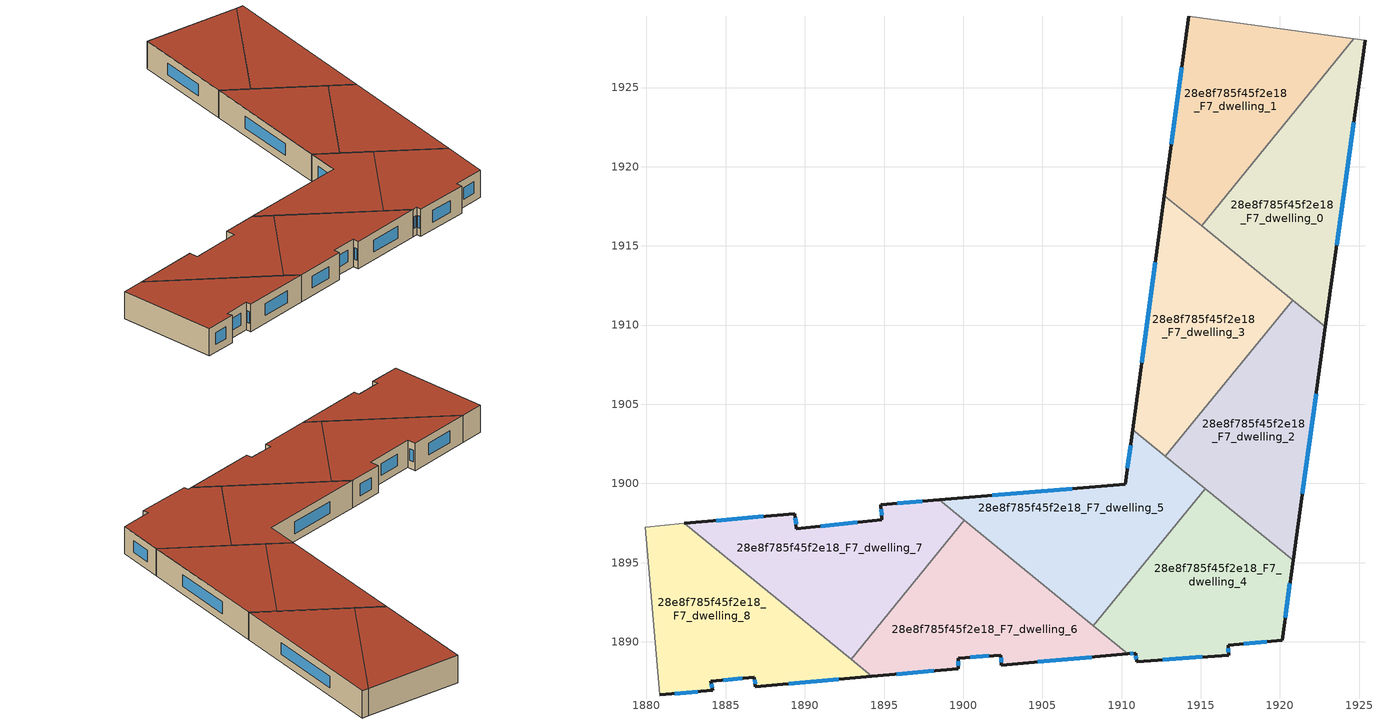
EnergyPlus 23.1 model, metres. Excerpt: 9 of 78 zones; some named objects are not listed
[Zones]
28e8f785f45f2e18_F7_dwelling_0
 floor to 28e8f785f45f2e18_F6_dwelling_0 (EU_floor_Construction): 1925.37,1927.97 1922.87,1909.89 1915.04,1916.27 1924.67,1928.07 z21
 wall outside (EU_wall_Construction): 1922.87,1909.89 1925.37,1927.97 z21:24
 wall to 28e8f785f45f2e18_F7_dwelling_1 (EU_wall_Construction): 1924.67,1928.07 1915.04,1916.27 z21:24
 wall adiabatic (EU_wall_Construction): 1925.37,1927.97 1924.67,1928.07 z21:24
 wall to 28e8f785f45f2e18_F7_dwelling_3 (EU_wall_Construction): 1915.04,1916.27 1920.79,1911.58 z21:24
 wall to 28e8f785f45f2e18_F7_dwelling_2 (EU_wall_Construction): 1920.79,1911.58 1922.87,1909.89 z21:24
 window (EU_Window_Construction): 1923.58,1915.06 1924.65,1922.81 z21.86:23.14
 roof outside (EU_roof_Construction): 1922.87,1909.89 1925.37,1927.97 1924.67,1928.07 1915.04,1916.27 z24
28e8f785f45f2e18_F7_dwelling_1
 floor to 28e8f785f45f2e18_F6_dwelling_1 (EU_floor_Construction): 1924.67,1928.07 1915.04,1916.27 1912.7,1918.18 1914.23,1929.51 z21
 wall outside (EU_wall_Construction): 1914.23,1929.51 1912.7,1918.18 z21:24
 wall adiabatic (EU_wall_Construction): 1924.67,1928.07 1914.23,1929.51 z21:24
 wall to 28e8f785f45f2e18_F7_dwelling_3 (EU_wall_Construction): 1912.7,1918.18 1915.04,1916.27 z21:24
 window (EU_Window_Construction): 1913.79,1926.27 1913.14,1921.42 z21.86:23.14
 roof outside (EU_roof_Construction): 1915.04,1916.27 1924.67,1928.07 1914.23,1929.51 1912.7,1918.18 z24
28e8f785f45f2e18_F7_dwelling_2
 floor to 28e8f785f45f2e18_F6_dwelling_2 (EU_floor_Construction): 1922.87,1909.89 1920.83,1895.14 1912.75,1901.73 1920.79,1911.58 z21
 wall outside (EU_wall_Construction): 1920.83,1895.14 1922.87,1909.89 z21:24
 wall to 28e8f785f45f2e18_F7_dwelling_3 (EU_wall_Construction): 1920.79,1911.58 1912.75,1901.73 z21:24
 wall to 28e8f785f45f2e18_F7_dwelling_4 (EU_wall_Construction): 1915.28,1899.66 1920.83,1895.14 z21:24
 wall to 28e8f785f45f2e18_F7_dwelling_5 (EU_wall_Construction): 1912.75,1901.73 1915.28,1899.66 z21:24
 window (EU_Window_Construction): 1921.41,1899.35 1922.28,1905.67 z21.86:23.14
 roof outside (EU_roof_Construction): 1920.83,1895.14 1922.87,1909.89 1920.79,1911.58 1912.75,1901.73 z24
28e8f785f45f2e18_F7_dwelling_3
 floor to 28e8f785f45f2e18_F6_dwelling_3 (EU_floor_Construction): 1920.79,1911.58 1912.75,1901.73 1910.7,1903.4 1912.7,1918.18 z21
 wall outside (EU_wall_Construction): 1912.7,1918.18 1910.7,1903.4 z21:24
 wall to 28e8f785f45f2e18_F7_dwelling_5 (EU_wall_Construction): 1910.7,1903.4 1912.75,1901.73 z21:24
 window (EU_Window_Construction): 1912.13,1913.96 1911.27,1907.62 z21.86:23.14
 roof outside (EU_roof_Construction): 1912.75,1901.73 1920.79,1911.58 1912.7,1918.18 1910.7,1903.4 z24
28e8f785f45f2e18_F7_dwelling_4
 floor to 28e8f785f45f2e18_F6_dwelling_4 (EU_floor_Construction): 1920.83,1895.14 1920.13,1890.09 1916.73,1889.79 1916.76,1889.16 1910.94,1888.76 1910.89,1889.28 1910.4,1889.24 1908.22,1891.01 1915.28,1899.66 z21
 wall outside (EU_wall_Construction): 1910.4,1889.24 1910.89,1889.28 1910.94,1888.76 1916.76,1889.16 1916.73,1889.79 1920.13,1890.09 1920.83,1895.14 z21:24
 wall to 28e8f785f45f2e18_F7_dwelling_5 (EU_wall_Construction): 1915.28,1899.66 1908.22,1891.01 z21:24
 wall to 28e8f785f45f2e18_F7_dwelling_6 (EU_wall_Construction): 1908.22,1891.01 1910.4,1889.24 z21:24
 window (EU_Window_Construction): 1920.33,1891.53 1920.63,1893.7 / 1917.7,1889.88 1919.16,1890 / 1916.75,1889.34 1916.74,1889.61 / 1912.6,1888.87 1915.1,1889.05 / 1910.9,1889.13 1910.93,1888.91 / 1910.54,1889.25 1910.75,1889.27 z21.86:23.14
 roof outside (EU_roof_Construction): 1920.13,1890.09 1920.83,1895.14 1915.28,1899.66 1908.22,1891.01 1910.4,1889.24 1910.89,1889.28 1910.94,1888.76 1916.76,1889.16 1916.73,1889.79 z24
28e8f785f45f2e18_F7_dwelling_5
 floor to 28e8f785f45f2e18_F6_dwelling_5 (EU_floor_Construction): 1915.28,1899.66 1908.22,1891.01 1898.47,1898.96 1910.23,1899.96 1910.7,1903.4 z21
 wall outside (EU_wall_Construction): 1910.7,1903.4 1910.23,1899.96 1898.47,1898.96 z21:24
 wall to 28e8f785f45f2e18_F7_dwelling_7 (EU_wall_Construction): 1898.47,1898.96 1900.07,1897.66 z21:24
 wall to 28e8f785f45f2e18_F7_dwelling_6 (EU_wall_Construction): 1900.07,1897.66 1908.22,1891.01 z21:24
 window (EU_Window_Construction): 1910.56,1902.42 1910.36,1900.95 / 1906.87,1899.68 1901.83,1899.25 z21.86:23.14
 roof outside (EU_roof_Construction): 1908.22,1891.01 1915.28,1899.66 1910.7,1903.4 1910.23,1899.96 1898.47,1898.96 z24
28e8f785f45f2e18_F7_dwelling_6
 floor to 28e8f785f45f2e18_F6_dwelling_6 (EU_floor_Construction): 1910.4,1889.24 1902.42,1888.54 1902.38,1889.17 1899.67,1888.95 1899.7,1888.3 1894.23,1887.82 1892.92,1888.89 1900.07,1897.66 z21
 wall outside (EU_wall_Construction): 1894.23,1887.82 1899.7,1888.3 1899.67,1888.95 1902.38,1889.17 1902.42,1888.54 1910.4,1889.24 z21:24
 wall to 28e8f785f45f2e18_F7_dwelling_7 (EU_wall_Construction): 1900.07,1897.66 1892.92,1888.89 z21:24
 wall to 28e8f785f45f2e18_F7_dwelling_8 (EU_wall_Construction): 1892.92,1888.89 1894.23,1887.82 z21:24
 window (EU_Window_Construction): 1904.7,1888.74 1908.12,1889.04 / 1902.39,1888.99 1902.41,1888.72 / 1900.45,1889.01 1901.61,1889.11 / 1899.69,1888.49 1899.68,1888.77 / 1895.79,1887.96 1898.14,1888.16 z21.86:23.14
 roof outside (EU_roof_Construction): 1910.4,1889.24 1900.07,1897.66 1892.92,1888.89 1894.23,1887.82 1899.7,1888.3 1899.67,1888.95 1902.38,1889.17 1902.42,1888.54 z24
28e8f785f45f2e18_F7_dwelling_7
 floor to 28e8f785f45f2e18_F6_dwelling_7 (EU_floor_Construction): 1900.07,1897.66 1892.92,1888.89 1882.4,1897.47 1889.38,1898.1 1889.47,1897.15 1894.87,1897.71 1894.8,1898.65 1898.47,1898.96 z21
 wall outside (EU_wall_Construction): 1898.47,1898.96 1894.8,1898.65 1894.87,1897.71 1889.47,1897.15 1889.38,1898.1 1882.4,1897.47 z21:24
 wall to 28e8f785f45f2e18_F7_dwelling_8 (EU_wall_Construction): 1882.4,1897.47 1892.92,1888.9 z21:24
 window (EU_Window_Construction): 1889.44,1897.42 1889.4,1897.83 / 1893.33,1897.55 1891.01,1897.31 / 1894.82,1898.38 1894.85,1897.98 / 1897.42,1898.88 1895.85,1898.74 / 1887.38,1897.92 1884.39,1897.65 z21.86:23.14
 roof outside (EU_roof_Construction): 1892.92,1888.89 1900.07,1897.66 1898.47,1898.96 1894.8,1898.65 1894.87,1897.71 1889.47,1897.15 1889.38,1898.1 1882.4,1897.47 z24
28e8f785f45f2e18_F7_dwelling_8
 floor to 28e8f785f45f2e18_F6_dwelling_8 (EU_floor_Construction): 1894.23,1887.82 1886.88,1887.18 1886.82,1887.76 1884.07,1887.52 1884.18,1886.94 1880.84,1886.65 1879.91,1897.25 1882.4,1897.47 z21
 wall outside (EU_wall_Construction): 1880.84,1886.65 1884.18,1886.94 1884.07,1887.52 1886.82,1887.76 1886.88,1887.18 1894.23,1887.82 z21:24
 wall adiabatic (EU_wall_Construction): 1882.4,1897.47 1879.91,1897.25 1880.84,1886.65 z21:24
 window (EU_Window_Construction): 1884.15,1887.11 1884.1,1887.35 / 1881.79,1886.73 1883.23,1886.86 / 1888.98,1887.36 1892.13,1887.64 / 1886.84,1887.59 1886.86,1887.34 / 1884.86,1887.59 1886.03,1887.69 z21.86:23.14
 roof outside (EU_roof_Construction): 1894.23,1887.82 1882.4,1897.47 1879.91,1897.25 1880.84,1886.65 1884.18,1886.94 1884.07,1887.52 1886.82,1887.76 1886.88,1887.18 z24
[Building]
EU S2 Campaign: North Axis=0; Terrain=City; Solar Distribution=FullExterior
[Site:Location]
Helsinki-Vantaa.AP: Latitude=60.317; Longitude=24.963; Time Zone=2; Elevation=54.6
[SizingPeriod:WeatherFileDays]
AnnualSizingPeriod: Begin Month=1; Begin Day of Month=1; End Month=12; End Day of Month=31; Day of Week for Start Day=Monday; Use Weather File Daylight Saving Period=No; Use Weather File Rain and Snow Indicators=No
[MATERIAL]
EU_InternalMass_Material: Roughness=MediumRough; Thickness=0.1; Conductivity=1; Density=1800; Specific Heat=900; Thermal Absorptance=0.9; Solar Absorptance=0.7; Visible Absorptance=0.7
[MATERIAL:NOMASS] Roughness=MediumRough; Thermal Absorptance=0.9; Solar Absorptance=0.7; Visible Absorptance=0.7
Name | Thermal Resistance
EU_wall_NoMass | 2.29768
EU_roof_NoMass | 2.65117
EU_floor_NoMass | 2.06791
[WINDOWMATERIAL:SIMPLEGLAZINGSYSTEM]
EU_Window_SimpleGlazing: UFactor=2.12775; Solar Heat Gain Coefficient=0.7; Visible Transmittance=0.7
[CONSTRUCTION]
EU_wall_Construction: EU_wall_NoMass
EU_roof_Construction: EU_roof_NoMass
EU_floor_Construction: EU_floor_NoMass
EU_Window_Construction: EU_Window_SimpleGlazing
EU_InternalMass_Construction: EU_InternalMass_Material
[ZONE] Type=1; Multiplier=1; Ceiling Height=autocalculate; Floor Area=autocalculate; Part of Total Floor Area=Yes
Name | Volume
28e8f785f45f2e18_F7_dwelling_0 | 249.834
28e8f785f45f2e18_F7_dwelling_1 | 249.861
28e8f785f45f2e18_F7_dwelling_2 | 249.855
28e8f785f45f2e18_F7_dwelling_3 | 249.848
28e8f785f45f2e18_F7_dwelling_4 | 249.852
28e8f785f45f2e18_F7_dwelling_5 | 249.839
28e8f785f45f2e18_F7_dwelling_6; 28e8f785f45f2e18_F7_dwelling_7 | 249.849
28e8f785f45f2e18_F7_dwelling_8 | 249.843
[INTERNALMASS] Construction=EU_InternalMass_Construction
Name | Zone or ZoneList | Surface Area
28e8f785f45f2e18_F7_dwelling_0_EU_InternalMass | 28e8f785f45f2e18_F7_dwelling_0 | 83.2789
28e8f785f45f2e18_F7_dwelling_1_EU_InternalMass | 28e8f785f45f2e18_F7_dwelling_1 | 83.2856
28e8f785f45f2e18_F7_dwelling_2_EU_InternalMass | 28e8f785f45f2e18_F7_dwelling_2 | 83.2857
28e8f785f45f2e18_F7_dwelling_3_EU_InternalMass | 28e8f785f45f2e18_F7_dwelling_3 | 83.2821
28e8f785f45f2e18_F7_dwelling_4_EU_InternalMass | 28e8f785f45f2e18_F7_dwelling_4 | 83.2843
28e8f785f45f2e18_F7_dwelling_5_EU_InternalMass | 28e8f785f45f2e18_F7_dwelling_5 | 83.2812
28e8f785f45f2e18_F7_dwelling_6_EU_InternalMass | 28e8f785f45f2e18_F7_dwelling_6 | 83.2835
28e8f785f45f2e18_F7_dwelling_7_EU_InternalMass | 28e8f785f45f2e18_F7_dwelling_7 | 83.2831
28e8f785f45f2e18_F7_dwelling_8_EU_InternalMass | 28e8f785f45f2e18_F7_dwelling_8 | 83.2807
[OTHEREQUIPMENT] Fuel Type=Electricity; Design Level Calculation Method=Watts/Area; Power per Zone Floor Area=1; Fraction Latent=0; Fraction Radiant=0; Fraction Lost=0; Carbon Dioxide Generation Rate=0; EndUse Subcategory=EU_Step8_InternalGains
Name | Zone or ZoneList or Space or SpaceList | Schedule
EU_Step8_InternalGain_28e8f785f45f2e18_F7_dwelling_0_f000 | 28e8f785f45f2e18_F7_dwelling_0 | EU_Step8_GainSchedule_28e8f785f45f2e18_F7_dwelling_0_f000
EU_Step8_InternalGain_28e8f785f45f2e18_F7_dwelling_1_f000 | 28e8f785f45f2e18_F7_dwelling_1 | EU_Step8_GainSchedule_28e8f785f45f2e18_F7_dwelling_1_f000
EU_Step8_InternalGain_28e8f785f45f2e18_F7_dwelling_2_f000 | 28e8f785f45f2e18_F7_dwelling_2 | EU_Step8_GainSchedule_28e8f785f45f2e18_F7_dwelling_2_f000
EU_Step8_InternalGain_28e8f785f45f2e18_F7_dwelling_3_f000 | 28e8f785f45f2e18_F7_dwelling_3 | EU_Step8_GainSchedule_28e8f785f45f2e18_F7_dwelling_3_f000
EU_Step8_InternalGain_28e8f785f45f2e18_F7_dwelling_4_f000 | 28e8f785f45f2e18_F7_dwelling_4 | EU_Step8_GainSchedule_28e8f785f45f2e18_F7_dwelling_4_f000
EU_Step8_InternalGain_28e8f785f45f2e18_F7_dwelling_5_f000 | 28e8f785f45f2e18_F7_dwelling_5 | EU_Step8_GainSchedule_28e8f785f45f2e18_F7_dwelling_5_f000
EU_Step8_InternalGain_28e8f785f45f2e18_F7_dwelling_6_f000 | 28e8f785f45f2e18_F7_dwelling_6 | EU_Step8_GainSchedule_28e8f785f45f2e18_F7_dwelling_6_f000
EU_Step8_InternalGain_28e8f785f45f2e18_F7_dwelling_7_f000 | 28e8f785f45f2e18_F7_dwelling_7 | EU_Step8_GainSchedule_28e8f785f45f2e18_F7_dwelling_7_f000
EU_Step8_InternalGain_28e8f785f45f2e18_F7_dwelling_8_f000 | 28e8f785f45f2e18_F7_dwelling_8 | EU_Step8_GainSchedule_28e8f785f45f2e18_F7_dwelling_8_f000
[ZONEVENTILATION:DESIGNFLOWRATE] Schedule=EU_AlwaysOn; Design Flow Rate Calculation Method=AirChanges/Hour; Air Changes per Hour=0.580295; Ventilation Type=Natural; Fan Pressure Rise=0; Fan Total Efficiency=1; Constant Term Coefficient=1; Temperature Term Coefficient=0; Velocity Term Coefficient=0; Velocity Squared Term Coefficient=0; Minimum Indoor Temperature=-100; Maximum Indoor Temperature=100; Delta Temperature=-100; Minimum Outdoor Temperature=-100; Maximum Outdoor Temperature=100; Maximum Wind Speed=40
Name | Zone or ZoneList or Space or SpaceList
EU_ConstantAir_28e8f785f45f2e18_F7_dwelling_0 | 28e8f785f45f2e18_F7_dwelling_0
EU_ConstantAir_28e8f785f45f2e18_F7_dwelling_1 | 28e8f785f45f2e18_F7_dwelling_1
EU_ConstantAir_28e8f785f45f2e18_F7_dwelling_2 | 28e8f785f45f2e18_F7_dwelling_2
EU_ConstantAir_28e8f785f45f2e18_F7_dwelling_3 | 28e8f785f45f2e18_F7_dwelling_3
EU_ConstantAir_28e8f785f45f2e18_F7_dwelling_4 | 28e8f785f45f2e18_F7_dwelling_4
EU_ConstantAir_28e8f785f45f2e18_F7_dwelling_5 | 28e8f785f45f2e18_F7_dwelling_5
EU_ConstantAir_28e8f785f45f2e18_F7_dwelling_6 | 28e8f785f45f2e18_F7_dwelling_6
EU_ConstantAir_28e8f785f45f2e18_F7_dwelling_7 | 28e8f785f45f2e18_F7_dwelling_7
EU_ConstantAir_28e8f785f45f2e18_F7_dwelling_8 | 28e8f785f45f2e18_F7_dwelling_8
[HVACTEMPLATE:ZONE:IDEALLOADSAIRSYSTEM] System Availability Schedule=EU_AlwaysOn; Maximum Heating Supply Air Temperature=50; Minimum Cooling Supply Air Temperature=13; Maximum Heating Supply Air Humidity Ratio=0.0156; Minimum Cooling Supply Air Humidity Ratio=0.0077; Heating Limit=NoLimit; Cooling Limit=NoLimit; Heating Availability Schedule=EU_AlwaysOn; Cooling Availability Schedule=EU_CoolingOff; Dehumidification Control Type=ConstantSensibleHeatRatio; Cooling Sensible Heat Ratio=0.7; Dehumidification Setpoint=60; Humidification Control Type=None; Humidification Setpoint=30; Outdoor Air Method=None; Outdoor Air Flow Rate per Person=0.00944; Outdoor Air Flow Rate per Zone Floor Area=0; Outdoor Air Flow Rate per Zone=0; Demand Controlled Ventilation Type=None; Outdoor Air Economizer Type=NoEconomizer; Heat Recovery Type=None; Sensible Heat Recovery Effectiveness=0.7; Latent Heat Recovery Effectiveness=0.65
Name | Template Thermostat
28e8f785f45f2e18_F7_dwelling_0 | EU_HeatOnly_28e8f785f45f2e18_F7_dwelling_0
28e8f785f45f2e18_F7_dwelling_1 | EU_HeatOnly_28e8f785f45f2e18_F7_dwelling_1
28e8f785f45f2e18_F7_dwelling_2 | EU_HeatOnly_28e8f785f45f2e18_F7_dwelling_2
28e8f785f45f2e18_F7_dwelling_3 | EU_HeatOnly_28e8f785f45f2e18_F7_dwelling_3
28e8f785f45f2e18_F7_dwelling_4 | EU_HeatOnly_28e8f785f45f2e18_F7_dwelling_4
28e8f785f45f2e18_F7_dwelling_5 | EU_HeatOnly_28e8f785f45f2e18_F7_dwelling_5
28e8f785f45f2e18_F7_dwelling_6 | EU_HeatOnly_28e8f785f45f2e18_F7_dwelling_6
28e8f785f45f2e18_F7_dwelling_7 | EU_HeatOnly_28e8f785f45f2e18_F7_dwelling_7
28e8f785f45f2e18_F7_dwelling_8 | EU_HeatOnly_28e8f785f45f2e18_F7_dwelling_8
[SIZING:ZONE] Zone Cooling Design Supply Air Temperature Input Method=SupplyAirTemperature; Zone Cooling Design Supply Air Temperature=13; Zone Heating Design Supply Air Temperature Input Method=SupplyAirTemperature; Zone Heating Design Supply Air Temperature=50; Zone Cooling Design Supply Air Humidity Ratio=0.008; Zone Heating Design Supply Air Humidity Ratio=0.008; Cooling Design Air Flow Method=DesignDay; Cooling Design Air Flow Rate=0; Cooling Minimum Air Flow per Zone Floor Area=0.000762; Cooling Minimum Air Flow=0; Cooling Minimum Air Flow Fraction=0.2; Heating Design Air Flow Method=DesignDay; Heating Design Air Flow Rate=0; Heating Maximum Air Flow per Zone Floor Area=0.002032; Heating Maximum Air Flow=0.141576; Heating Maximum Air Flow Fraction=0.3; Account for Dedicated Outdoor Air System=No; Dedicated Outdoor Air System Control Strategy=NeutralSupplyAir; Dedicated Outdoor Air Low Setpoint Temperature for Design=autosize; Dedicated Outdoor Air High Setpoint Temperature for Design=autosize; Zone Load Sizing Method=Sensible Load Only No Latent Load; Zone Latent Cooling Design Supply Air Humidity Ratio Input Method=HumidityRatioDifference; Zone Cooling Design Supply Air Humidity Ratio Difference=0.005; Zone Latent Heating Design Supply Air Humidity Ratio Input Method=HumidityRatioDifference; Zone Humidification Design Supply Air Humidity Ratio Difference=0.005
28e8f785f45f2e18_F7_dwelling_0; 28e8f785f45f2e18_F7_dwelling_1; 28e8f785f45f2e18_F7_dwelling_2; 28e8f785f45f2e18_F7_dwelling_3; 28e8f785f45f2e18_F7_dwelling_4; 28e8f785f45f2e18_F7_dwelling_5; 28e8f785f45f2e18_F7_dwelling_6; 28e8f785f45f2e18_F7_dwelling_7; 28e8f785f45f2e18_F7_dwelling_8
[SCHEDULE:CONSTANT]
Name | Hourly Value
EU_AlwaysOn | 1
EU_CoolingOff | 0
[SCHEDULE:FILE] Column Number=1; Rows to Skip at Top=0; Number of Hours of Data=8760; Column Separator=Comma; Interpolate to Timestep=No; Minutes per Item=60; Adjust Schedule for Daylight Savings=Yes
Name | File
EU_Step8_GainSchedule_28e8f785f45f2e18_F7_dwelling_0_f000 | ../../schedules/28e8f785f45f2e18/28e8f785f45f2e18_F7_dwelling_0_f000_gain.csv
EU_Step8_GainSchedule_28e8f785f45f2e18_F7_dwelling_1_f000 | ../../schedules/28e8f785f45f2e18/28e8f785f45f2e18_F7_dwelling_1_f000_gain.csv
EU_Step8_GainSchedule_28e8f785f45f2e18_F7_dwelling_2_f000 | ../../schedules/28e8f785f45f2e18/28e8f785f45f2e18_F7_dwelling_2_f000_gain.csv
EU_Step8_GainSchedule_28e8f785f45f2e18_F7_dwelling_3_f000 | ../../schedules/28e8f785f45f2e18/28e8f785f45f2e18_F7_dwelling_3_f000_gain.csv
EU_Step8_GainSchedule_28e8f785f45f2e18_F7_dwelling_4_f000 | ../../schedules/28e8f785f45f2e18/28e8f785f45f2e18_F7_dwelling_4_f000_gain.csv
EU_Step8_GainSchedule_28e8f785f45f2e18_F7_dwelling_5_f000 | ../../schedules/28e8f785f45f2e18/28e8f785f45f2e18_F7_dwelling_5_f000_gain.csv
EU_Step8_GainSchedule_28e8f785f45f2e18_F7_dwelling_6_f000 | ../../schedules/28e8f785f45f2e18/28e8f785f45f2e18_F7_dwelling_6_f000_gain.csv
EU_Step8_GainSchedule_28e8f785f45f2e18_F7_dwelling_7_f000 | ../../schedules/28e8f785f45f2e18/28e8f785f45f2e18_F7_dwelling_7_f000_gain.csv
EU_Step8_GainSchedule_28e8f785f45f2e18_F7_dwelling_8_f000 | ../../schedules/28e8f785f45f2e18/28e8f785f45f2e18_F7_dwelling_8_f000_gain.csv
